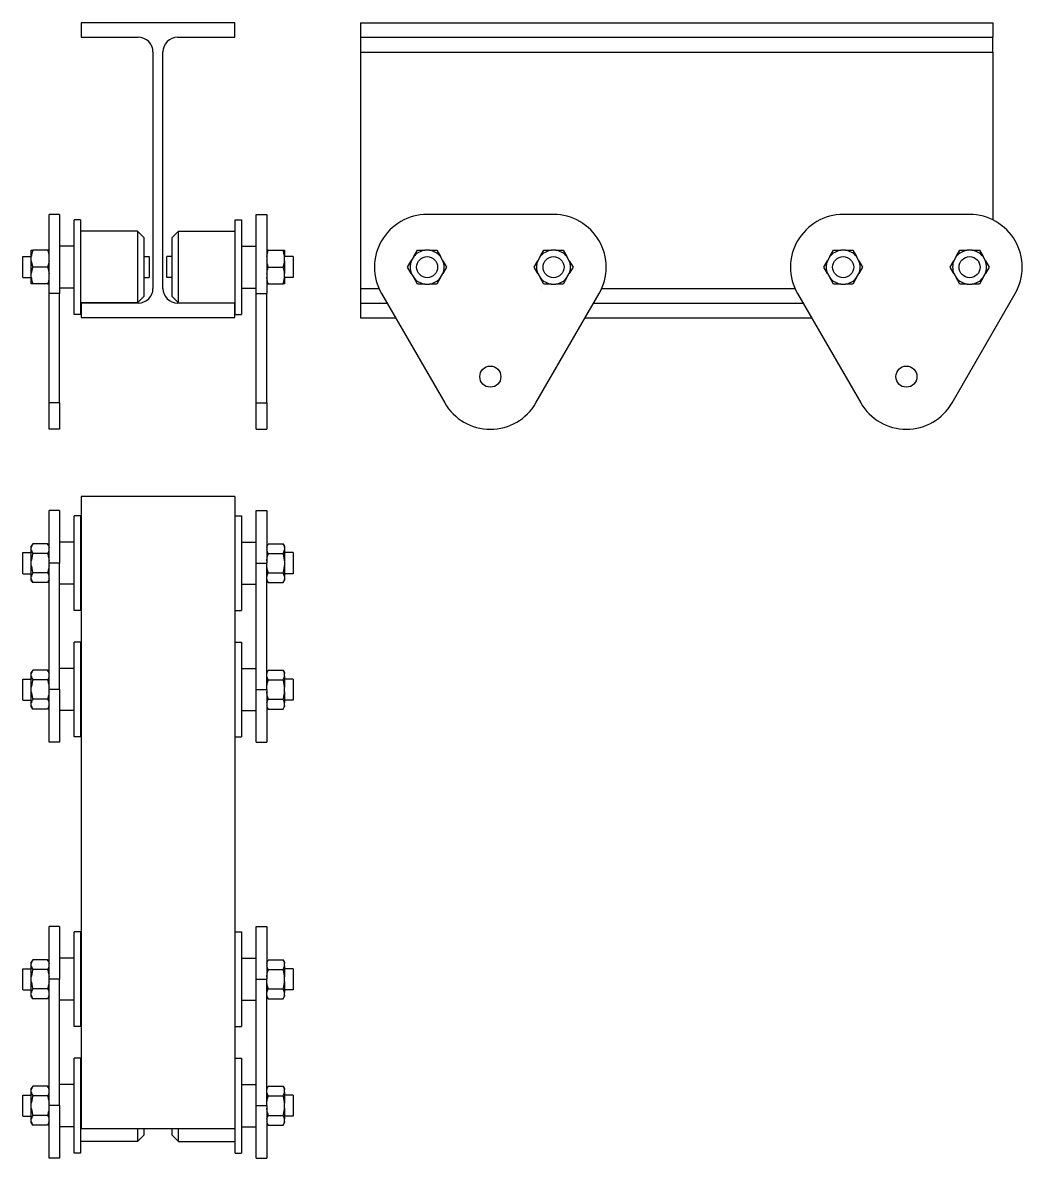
# Model space of a CAD drawing. Extents: x -8712 to 1826, y -2785 to 399.
# Drawn here: x 458 to 933, y -369 to 170 of the extents above; entities that cross this region are included whole.
import ezdxf

# ---------------------------------------------------------------- set-up
doc = ezdxf.new("R2010")
doc.units = 0
doc.layers.get('0').update_dxf_attribs({"linetype": 'CONTINUOUS'})

msp = doc.modelspace()

# ---------------------------------------------------------------- linework, layer by layer
at = {"color": 1}
for p, q in [((485.875932, 170.309523), (485.875932, 163.409523)), ((558.875932, 170.309523), (485.875932, 170.309523)), ((558.875932, 163.409523), (558.875932, 170.309523)), ((618.561936, 170.278446), (618.561936, 163.378446)), ((618.561936, 170.278446), (918.561936, 170.278446)), ((918.561936, 170.278446), (918.561936, 163.378446)), ((485.875932, 163.409523), (513.025932, 163.409523)), ((531.725932, 163.409523), (558.875932, 163.409523)), ((618.561936, 163.378446), (618.561936, 156.378446)), ((618.561936, 163.378446), (918.561936, 163.378446)), ((918.561936, 156.378446), (918.561936, 163.378446)), ((520.025932, 156.409523), (520.025932, 44.209523)), ((524.725932, 44.209523), (524.725932, 156.409523)), ((618.561936, 156.378446), (618.561936, 44.178446)), ((618.561936, 156.378446), (918.561936, 156.378446)), ((918.561936, 156.378446), (918.561936, 76.719721)), ((470.680403, 41.809923), (470.680403, 79.309923)), ((475.680403, 79.309923), (470.680403, 79.309923)), ((475.680403, 79.309923), (475.680403, 41.809923)), ((482.680403, 31.809923), (482.680403, 76.809923)), ((485.680403, 76.809923), (482.680403, 76.809923)), ((485.680403, 76.809923), (485.680403, 31.809923)), ((559.071461, 31.809923), (559.071461, 76.809923)), ((559.071461, 76.809923), (562.071461, 76.809923)), ((562.071461, 76.809923), (562.071461, 31.809923)), ((569.071461, 41.809923), (569.071461, 79.309923)), ((569.071461, 79.309923), (574.071461, 79.309923)), ((574.071461, 79.309923), (574.071461, 41.809923)), ((710.134369, 79.278846), (650.134369, 79.278846)), ((907.613398, 79.278846), (847.613398, 79.278846)), ((512.680403, 71.309923), (485.680403, 71.309923)), ((512.680403, 71.309923), (512.680403, 37.309923)), ((512.680403, 71.309923), (515.680403, 68.309923)), ((532.071461, 71.309923), (529.071461, 68.309923)), ((532.071461, 37.309923), (532.071461, 71.309923)), ((532.071461, 71.309923), (559.071461, 71.309923)), ((515.680403, 68.309923), (515.680403, 40.309923)), ((529.071461, 40.309923), (529.071461, 68.309923)), ((458.189928, 49.309923), (458.189928, 59.309923)), ((458.189928, 59.309923), (462.280403, 59.309923)), ((462.296744, 59.453789), (462.280402, 59.292153)), ((462.280403, 62.309923), (462.948753, 62.309664)), ((462.280403, 59.292165), (462.280403, 62.309923)), ((462.280403, 57.327696), (462.280403, 59.292149)), ((462.39715, 60.166333), (462.296744, 59.453789)), ((462.55046, 60.917433), (462.39715, 60.166333)), ((462.765583, 61.726933), (462.55046, 60.917433)), ((462.948753, 62.309664), (462.765583, 61.726933)), ((470.012054, 62.309923), (462.948753, 62.309923)), ((470.680403, 62.309923), (470.012054, 62.309664)), ((470.012054, 62.309664), (470.195223, 61.726933)), ((470.195223, 61.726933), (470.410347, 60.917433)), ((470.410347, 60.917433), (470.563657, 60.166333)), ((470.563657, 60.166333), (470.664063, 59.453789)), ((470.664063, 59.453789), (470.680405, 59.292153)), ((482.680403, 64.309923), (475.680403, 64.309923)), ((515.680403, 59.309923), (518.189928, 59.309923)), ((518.189928, 59.309923), (518.189928, 49.309923)), ((526.561936, 49.309923), (526.561936, 59.309923)), ((529.071461, 59.309923), (526.561936, 59.309923)), ((562.071461, 64.309923), (569.071461, 64.309923)), ((574.071459, 59.292153), (574.087802, 59.453792)), ((574.73981, 62.309664), (574.071461, 62.309923)), ((574.087802, 59.453792), (574.188207, 60.166332)), ((574.188207, 60.166332), (574.341517, 60.917433)), ((574.341517, 60.917433), (574.556641, 61.726933)), ((574.556641, 61.726933), (574.73981, 62.309664)), ((574.73981, 62.309923), (581.803111, 62.309923)), ((581.803111, 62.309664), (582.471461, 62.309923)), ((581.986281, 61.726933), (581.803111, 62.309664)), ((582.201404, 60.917433), (581.986281, 61.726933)), ((582.354715, 60.166332), (582.201404, 60.917433)), ((582.45512, 59.453792), (582.354715, 60.166332)), ((582.471462, 59.292153), (582.45512, 59.453792)), ((582.471461, 62.309923), (582.471461, 59.292165)), ((582.471461, 57.327696), (582.471461, 59.292149)), ((586.561936, 59.309923), (582.471462, 59.309923)), ((586.561936, 59.309923), (586.561936, 49.309923)), ((643.773258, 59.261076), (645.515095, 62.278587)), ((645.515095, 62.278587), (649.000173, 62.278846)), ((651.268565, 62.278846), (649.000173, 62.278846)), ((651.268565, 62.278846), (654.753643, 62.278587)), ((654.753643, 62.278587), (656.49548, 59.261076)), ((703.773258, 59.261076), (705.515095, 62.278587)), ((705.515095, 62.278587), (709.000173, 62.278846)), ((711.268565, 62.278846), (709.000173, 62.278846)), ((711.268565, 62.278846), (714.753643, 62.278587)), ((714.753643, 62.278587), (716.49548, 59.261076)), ((841.252286, 59.261076), (842.994124, 62.278587)), ((842.994124, 62.278587), (846.479202, 62.278846)), ((848.747593, 62.278846), (846.479202, 62.278846)), ((848.747593, 62.278846), (852.232671, 62.278587)), ((852.232671, 62.278587), (853.974509, 59.261076)), ((901.252286, 59.261076), (902.994124, 62.278587)), ((902.994124, 62.278587), (906.479202, 62.278846)), ((908.747593, 62.278846), (906.479202, 62.278846)), ((908.747593, 62.278846), (912.232671, 62.278587)), ((912.232671, 62.278587), (913.974509, 59.261076)), ((462.280402, 57.327692), (462.358131, 56.6945)), ((462.280403, 51.292165), (462.280403, 57.32768)), ((462.358131, 56.6945), (462.492977, 55.958079)), ((462.492977, 55.958079), (462.686387, 55.170767)), ((462.686387, 55.170767), (462.948753, 54.310461)), ((462.948753, 54.309385), (462.686387, 53.44908)), ((462.948753, 54.310461), (462.948753, 54.309385)), ((470.012054, 54.309923), (462.948753, 54.309923)), ((470.27442, 55.170767), (470.012054, 54.310461)), ((470.012054, 54.310461), (470.012054, 54.309385)), ((470.012054, 54.309385), (470.274419, 53.44908)), ((470.46783, 55.958079), (470.27442, 55.170767)), ((470.602676, 56.6945), (470.46783, 55.958079)), ((470.680405, 57.327692), (470.602676, 56.6945)), ((574.149188, 56.6945), (574.071459, 57.327692)), ((574.284035, 55.958079), (574.149188, 56.6945)), ((574.477444, 55.170767), (574.284035, 55.958079)), ((574.73981, 54.310461), (574.477444, 55.170767)), ((574.477445, 53.44908), (574.73981, 54.309385)), ((574.73981, 54.309385), (574.73981, 54.310461)), ((574.73981, 54.309923), (581.803111, 54.309923)), ((581.803111, 54.310461), (582.065477, 55.170767)), ((581.803111, 54.309385), (581.803111, 54.310461)), ((582.065477, 53.44908), (581.803111, 54.309385)), ((582.065477, 55.170767), (582.258887, 55.958079)), ((582.258887, 55.958079), (582.393733, 56.6945)), ((582.393733, 56.6945), (582.471462, 57.327692)), ((582.471461, 57.32768), (582.471461, 51.292165)), ((640.896753, 54.279384), (642.639076, 57.296615)), ((642.639076, 51.261077), (640.896753, 54.279384)), ((643.773254, 59.261072), (642.639077, 57.296619)), ((657.629661, 57.296619), (656.495483, 59.261072)), ((657.629662, 57.296615), (659.371985, 54.278308)), ((659.371985, 54.278308), (657.629662, 51.261077)), ((700.896753, 54.279384), (702.639076, 57.296615)), ((702.639076, 51.261077), (700.896753, 54.279384)), ((703.773254, 59.261072), (702.639077, 57.296619)), ((717.629661, 57.296619), (716.495483, 59.261072)), ((717.629662, 57.296615), (719.371985, 54.278308)), ((719.371985, 54.278308), (717.629662, 51.261077)), ((838.375782, 54.279384), (840.118104, 57.296615)), ((840.118104, 51.261077), (838.375782, 54.279384)), ((841.252283, 59.261072), (840.118106, 57.296619)), ((855.10869, 57.296619), (853.974512, 59.261072)), ((855.108691, 57.296615), (856.851013, 54.278308)), ((856.851013, 54.278308), (855.108691, 51.261077)), ((898.375782, 54.279384), (900.118104, 57.296615)), ((900.118104, 51.261077), (898.375782, 54.279384)), ((901.252283, 59.261072), (900.118106, 57.296619)), ((915.10869, 57.296619), (913.974512, 59.261072)), ((915.108691, 57.296615), (916.851013, 54.278308)), ((916.851013, 54.278308), (915.108691, 51.261077)), ((458.189928, 49.309923), (462.280402, 49.309923)), ((462.358131, 51.925346), (462.280402, 51.292154)), ((462.280402, 49.327693), (462.296744, 49.166053)), ((462.280403, 49.327696), (462.280403, 51.292149)), ((462.280403, 46.309923), (462.280403, 49.32768)), ((462.296744, 49.166053), (462.397149, 48.453514)), ((462.492977, 52.661767), (462.358131, 51.925346)), ((462.686387, 53.44908), (462.492977, 52.661767)), ((470.274419, 53.44908), (470.46783, 52.661767)), ((470.46783, 52.661767), (470.602676, 51.925346)), ((470.664062, 49.166053), (470.563657, 48.453514)), ((470.602676, 51.925346), (470.680405, 51.292154)), ((470.680405, 49.327693), (470.664062, 49.166053)), ((515.680403, 49.309923), (518.189928, 49.309923)), ((529.071461, 49.309923), (526.561936, 49.309923)), ((574.071459, 51.292154), (574.149188, 51.925346)), ((574.087801, 49.166057), (574.071459, 49.327693)), ((574.188207, 48.453512), (574.087801, 49.166057)), ((574.149188, 51.925346), (574.284035, 52.661767)), ((574.284035, 52.661767), (574.477445, 53.44908)), ((582.258887, 52.661767), (582.065477, 53.44908)), ((582.393733, 51.925346), (582.258887, 52.661767)), ((582.354714, 48.453512), (582.45512, 49.166057)), ((582.471462, 51.292154), (582.393733, 51.925346)), ((582.45512, 49.166057), (582.471462, 49.327693)), ((582.471461, 49.327696), (582.471461, 51.292149)), ((582.471461, 49.32768), (582.471461, 46.309923)), ((586.561936, 49.309923), (582.471461, 49.309923)), ((642.639077, 51.261072), (643.773254, 49.296619)), ((645.515095, 46.279105), (643.773258, 49.296616)), ((656.49548, 49.296616), (654.753643, 46.279105)), ((656.495483, 49.296619), (657.629661, 51.261072)), ((702.639077, 51.261072), (703.773254, 49.296619)), ((705.515095, 46.279105), (703.773258, 49.296616)), ((716.49548, 49.296616), (714.753643, 46.279105)), ((716.495483, 49.296619), (717.629661, 51.261072)), ((840.118106, 51.261072), (841.252283, 49.296619)), ((842.994124, 46.279105), (841.252286, 49.296616)), ((853.974509, 49.296616), (852.232671, 46.279105)), ((853.974512, 49.296619), (855.10869, 51.261072)), ((900.118106, 51.261072), (901.252283, 49.296619)), ((902.994124, 46.279105), (901.252286, 49.296616)), ((913.974509, 49.296616), (912.232671, 46.279105)), ((913.974512, 49.296619), (915.10869, 51.261072)), ((462.948753, 46.310182), (462.280403, 46.309923)), ((462.397149, 48.453514), (462.55046, 47.702412)), ((462.55046, 47.702412), (462.765583, 46.892912)), ((462.765583, 46.892912), (462.948753, 46.310182)), ((470.012054, 46.309923), (462.948753, 46.309923)), ((470.012054, 46.309923), (462.948753, 46.309923)), ((470.012054, 46.309923), (462.948753, 46.309923)), ((470.012054, 46.309923), (462.948753, 46.309923)), ((470.195223, 46.892912), (470.012054, 46.310182)), ((470.012054, 46.310182), (470.680403, 46.309923)), ((470.410347, 47.702412), (470.195223, 46.892912)), ((470.563657, 48.453514), (470.410347, 47.702412)), ((482.680403, 44.309923), (475.680403, 44.309923)), ((562.071461, 44.309923), (569.071461, 44.309923)), ((574.071461, 46.309923), (574.73981, 46.310182)), ((574.341517, 47.702412), (574.188207, 48.453512)), ((574.556641, 46.892912), (574.341517, 47.702412)), ((574.73981, 46.310182), (574.556641, 46.892912)), ((574.73981, 46.309923), (581.803111, 46.309923)), ((574.73981, 46.309923), (581.803111, 46.309923)), ((574.73981, 46.309923), (581.803111, 46.309923)), ((574.73981, 46.309923), (581.803111, 46.309923)), ((581.803111, 46.310182), (581.986281, 46.892912)), ((582.471461, 46.309923), (581.803111, 46.310182)), ((581.986281, 46.892912), (582.201404, 47.702412)), ((582.201404, 47.702412), (582.354714, 48.453512)), ((618.561936, 44.178446), (618.561936, 37.178446)), ((618.561936, 44.178446), (627.27538, 44.178446)), ((649.000173, 46.278846), (645.515095, 46.279105)), ((649.000173, 46.278846), (651.268565, 46.278846)), ((654.753643, 46.279105), (651.268565, 46.278846)), ((704.578454, 43.642502), (704.579554, 43.641927)), ((709.000173, 46.278846), (705.515095, 46.279105)), ((709.000173, 46.278846), (711.268565, 46.278846)), ((714.753643, 46.279105), (711.268565, 46.278846)), ((732.993358, 44.178446), (824.754409, 44.178446)), ((846.479202, 46.278846), (842.994124, 46.279105)), ((846.479202, 46.278846), (848.747593, 46.278846)), ((852.232671, 46.279105), (848.747593, 46.278846)), ((906.479202, 46.278846), (902.994124, 46.279105)), ((906.479202, 46.278846), (908.747593, 46.278846)), ((912.232671, 46.279105), (908.747593, 46.278846)), ((470.680403, -10.151601), (470.680403, 41.809923)), ((475.680403, 41.809923), (470.680403, 41.809923)), ((475.680403, -10.151601), (475.680403, 41.809923)), ((512.680403, 37.309923), (515.680403, 40.309923)), ((532.071461, 37.309923), (529.071461, 40.309923)), ((569.071461, -10.151601), (569.071461, 41.809923)), ((569.071461, 41.809923), (574.071461, 41.809923)), ((574.071461, -10.151601), (574.071461, 41.809923)), ((628.483734, 41.778846), (658.483734, -10.182678)), ((701.785004, -10.182678), (731.785004, 41.778846)), ((825.962762, 41.778846), (855.962762, -10.182678)), ((899.264033, -10.182678), (929.264033, 41.778846)), ((512.680403, 37.309923), (485.680403, 37.309923)), ((485.875932, 37.209523), (485.875932, 30.309523)), ((513.025932, 37.209523), (485.875932, 37.209523)), ((558.875932, 37.209523), (531.725932, 37.209523)), ((532.071461, 37.309923), (559.071461, 37.309923)), ((558.875932, 30.309523), (558.875932, 37.209523)), ((618.561936, 37.178446), (618.561936, 30.278446)), ((618.561936, 37.178446), (631.139775, 37.178446)), ((729.128962, 37.178446), (828.618804, 37.178446)), ((485.680403, 31.809923), (482.680403, 31.809923)), ((485.875932, 30.309523), (558.875932, 30.309523)), ((559.071461, 31.809923), (562.071461, 31.809923)), ((618.561936, 30.278446), (635.123492, 30.278446)), ((725.145245, 30.278446), (832.602521, 30.278446)), ((470.680403, -22.651601), (470.680403, -10.151601)), ((475.680403, -10.151601), (470.680403, -10.151601)), ((475.680403, -10.151601), (475.680403, -22.651601)), ((569.071461, -22.651601), (569.071461, -10.151601)), ((569.071461, -10.151601), (574.071461, -10.151601)), ((574.071461, -10.151601), (574.071461, -22.651601)), ((475.680403, -22.651601), (470.680403, -22.651601)), ((569.071461, -22.651601), (574.071461, -22.651601)), ((558.875932, -54.651601), (485.875932, -54.651601)), ((485.875932, -54.651601), (485.875932, -354.651601)), ((558.875932, -54.651601), (558.875932, -354.651601)), ((475.680403, -61.224034), (470.680403, -61.224034)), ((470.680403, -86.224034), (470.680403, -61.224034)), ((475.680403, -61.224034), (475.680403, -86.224034)), ((485.680403, -63.724034), (482.680403, -63.724034)), ((482.680403, -86.224034), (482.680403, -63.724034)), ((485.680403, -63.724034), (485.680403, -108.724034)), ((559.071461, -63.724034), (562.071461, -63.724034)), ((559.071461, -86.224034), (559.071461, -63.724034)), ((562.071461, -63.724034), (562.071461, -108.724034)), ((569.071461, -61.224034), (574.071461, -61.224034)), ((569.071461, -86.224034), (569.071461, -61.224034)), ((574.071461, -61.224034), (574.071461, -86.224034)), ((485.875932, -69.224034), (485.680403, -69.224034)), ((558.875932, -69.224034), (559.071461, -69.224034)), ((462.358131, -78.363124), (462.280402, -78.728741)), ((462.280402, -79.862923), (462.296744, -79.956244)), ((462.948753, -76.986418), (462.280403, -78.144034)), ((462.280403, -78.728733), (462.280403, -78.144034)), ((462.280403, -79.862919), (462.280403, -78.728742)), ((462.280403, -85.089838), (462.280403, -79.862929)), ((462.296744, -79.956244), (462.397149, -80.367629)), ((462.492977, -77.938174), (462.358131, -78.363124)), ((462.397149, -80.367629), (462.55046, -80.801408)), ((462.686387, -77.483137), (462.492977, -77.938174)), ((462.55046, -80.801408), (462.765583, -81.268157)), ((462.948753, -76.986418), (462.686387, -77.483137)), ((470.012054, -76.98643), (462.948753, -76.98643)), ((470.680403, -78.144034), (470.012054, -76.986418)), ((470.012054, -76.986418), (470.274419, -77.483137)), ((470.410347, -80.801408), (470.195223, -81.268157)), ((470.274419, -77.483137), (470.46783, -77.938174)), ((470.563657, -80.367629), (470.410347, -80.801408)), ((470.46783, -77.938174), (470.602676, -78.363124)), ((470.664062, -79.956244), (470.563657, -80.367629)), ((470.602676, -78.363124), (470.680405, -78.728741)), ((470.680405, -79.862923), (470.664062, -79.956244)), ((482.680403, -76.224034), (475.680403, -76.224034)), ((562.071461, -76.224034), (569.071461, -76.224034)), ((574.071459, -78.728741), (574.149188, -78.363124)), ((574.087801, -79.956242), (574.071459, -79.862923)), ((574.071461, -78.144034), (574.73981, -76.986418)), ((574.188207, -80.36763), (574.087801, -79.956242)), ((574.149188, -78.363124), (574.284035, -77.938174)), ((574.341517, -80.801408), (574.188207, -80.36763)), ((574.284035, -77.938174), (574.477444, -77.483137)), ((574.556641, -81.268157), (574.341517, -80.801408)), ((574.477444, -77.483137), (574.73981, -76.986418)), ((574.73981, -76.986418), (574.73981, -76.986418)), ((574.73981, -76.98643), (581.803111, -76.98643)), ((581.803111, -76.986418), (582.471461, -78.144034)), ((582.065477, -77.483137), (581.803111, -76.986418)), ((581.803111, -76.986418), (581.803111, -76.986418)), ((581.986281, -81.268157), (582.201404, -80.801408)), ((582.258887, -77.938174), (582.065477, -77.483137)), ((582.201404, -80.801408), (582.354714, -80.36763)), ((582.393733, -78.363124), (582.258887, -77.938174)), ((582.354714, -80.36763), (582.45512, -79.956242)), ((582.471462, -78.728741), (582.393733, -78.363124)), ((582.45512, -79.956242), (582.471462, -79.862923)), ((582.471461, -78.144034), (582.471461, -78.728733)), ((582.471461, -78.728742), (582.471461, -79.862919)), ((582.471461, -79.862929), (582.471461, -85.089838)), ((458.189928, -81.224034), (462.280403, -81.224034)), ((458.189928, -91.224034), (458.189928, -81.224034)), ((462.324718, -84.632729), (462.280403, -85.089838)), ((462.280403, -87.35823), (462.280403, -85.089838)), ((462.442002, -83.797264), (462.324718, -84.632729)), ((462.614806, -82.910287), (462.442002, -83.797264)), ((462.852918, -81.947679), (462.614806, -82.910287)), ((462.765583, -81.268157), (462.948753, -81.60476)), ((462.948753, -81.60476), (462.852918, -81.947679)), ((470.012054, -81.605232), (462.948753, -81.605232)), ((470.195223, -81.268157), (470.012054, -81.60476)), ((470.012054, -81.60476), (470.107888, -81.947679)), ((470.107888, -81.947679), (470.346001, -82.910287)), ((470.346001, -82.910287), (470.518804, -83.797264)), ((470.518804, -83.797264), (470.636089, -84.632729)), ((470.636089, -84.632729), (470.680403, -85.089838)), ((470.680403, -146.224034), (470.680403, -86.224034)), ((475.680403, -86.224034), (470.680403, -86.224034)), ((475.680403, -146.224034), (475.680403, -86.224034)), ((482.680403, -108.724034), (482.680403, -86.224034)), ((559.071461, -108.724034), (559.071461, -86.224034)), ((569.071461, -146.224034), (569.071461, -86.224034)), ((569.071461, -86.224034), (574.071461, -86.224034)), ((574.071461, -85.089838), (574.115775, -84.632729)), ((574.071461, -146.224034), (574.071461, -86.224034)), ((574.115775, -84.632729), (574.23306, -83.79726)), ((574.23306, -83.79726), (574.405862, -82.910292)), ((574.405862, -82.910292), (574.643976, -81.947679)), ((574.73981, -81.60476), (574.556641, -81.268157)), ((574.643976, -81.947679), (574.73981, -81.60476)), ((574.73981, -81.605232), (581.803111, -81.605232)), ((581.803111, -81.60476), (581.986281, -81.268157)), ((581.898946, -81.947679), (581.803111, -81.60476)), ((582.137059, -82.910292), (581.898946, -81.947679)), ((582.309861, -83.79726), (582.137059, -82.910292)), ((582.427146, -84.632729), (582.309861, -83.79726)), ((582.471461, -85.089838), (582.427146, -84.632729)), ((586.561936, -81.224034), (582.471461, -81.224034)), ((582.471461, -85.089838), (582.471461, -87.35823)), ((586.561936, -81.224034), (586.561936, -86.224034)), ((586.561936, -86.224034), (586.561936, -91.224034)), ((458.189928, -91.224034), (462.280403, -91.224034)), ((462.280403, -87.35823), (462.324718, -87.815339)), ((462.280403, -92.585139), (462.280403, -87.35823)), ((462.324718, -87.815339), (462.442003, -88.650808)), ((462.442003, -88.650808), (462.614805, -89.537776)), ((462.765583, -91.17991), (462.55046, -91.64666)), ((462.614805, -89.537776), (462.852918, -90.500389)), ((462.948753, -90.843308), (462.765583, -91.17991)), ((462.852918, -90.500389), (462.948753, -90.843308)), ((470.012054, -90.842836), (462.948753, -90.842836)), ((470.107888, -90.500389), (470.012054, -90.843308)), ((470.012054, -90.843308), (470.195223, -91.17991)), ((470.346002, -89.537776), (470.107888, -90.500389)), ((470.195223, -91.17991), (470.410347, -91.64666)), ((470.518804, -88.650808), (470.346002, -89.537776)), ((470.636089, -87.815339), (470.518804, -88.650808)), ((470.680403, -87.35823), (470.636089, -87.815339)), ((574.115775, -87.815339), (574.071461, -87.35823)), ((574.23306, -88.650804), (574.115775, -87.815339)), ((574.405863, -89.537781), (574.23306, -88.650804)), ((574.341517, -91.64666), (574.556641, -91.17991)), ((574.643976, -90.500389), (574.405863, -89.537781)), ((574.556641, -91.17991), (574.73981, -90.843308)), ((574.73981, -90.843308), (574.643976, -90.500389)), ((574.73981, -90.842836), (581.803111, -90.842836)), ((581.803111, -90.843308), (581.898946, -90.500389)), ((581.986281, -91.17991), (581.803111, -90.843308)), ((581.898946, -90.500389), (582.137058, -89.537781)), ((582.201404, -91.64666), (581.986281, -91.17991)), ((582.137058, -89.537781), (582.309862, -88.650804)), ((582.309862, -88.650804), (582.427146, -87.815339)), ((582.427146, -87.815339), (582.471461, -87.35823)), ((582.471461, -87.35823), (582.471461, -92.585139)), ((586.561936, -91.224034), (582.471461, -91.224034)), ((462.296744, -92.491826), (462.280402, -92.585145)), ((462.280402, -93.719327), (462.358131, -94.084944)), ((462.280403, -93.719326), (462.280403, -92.585148)), ((462.280403, -94.304034), (462.280403, -93.719335)), ((462.948753, -95.46165), (462.280403, -94.304034)), ((462.39715, -92.080438), (462.296744, -92.491826)), ((462.358131, -94.084944), (462.492977, -94.509894)), ((462.55046, -91.64666), (462.39715, -92.080438)), ((462.492977, -94.509894), (462.686387, -94.964931)), ((462.686387, -94.964931), (462.948753, -95.46165)), ((470.012054, -95.461638), (462.948753, -95.461638)), ((462.948753, -95.46165), (462.948753, -95.46165)), ((470.680403, -94.304034), (470.012054, -95.46165)), ((470.27442, -94.964931), (470.012054, -95.46165)), ((470.012054, -95.46165), (470.012054, -95.46165)), ((470.46783, -94.509894), (470.27442, -94.964931)), ((470.410347, -91.64666), (470.563657, -92.080438)), ((470.602676, -94.084944), (470.46783, -94.509894)), ((470.563657, -92.080438), (470.664063, -92.491826)), ((470.680405, -93.719327), (470.602676, -94.084944)), ((470.664063, -92.491826), (470.680405, -92.585145)), ((482.680403, -96.224034), (475.680403, -96.224034)), ((562.071461, -96.224034), (569.071461, -96.224034)), ((574.071459, -92.585145), (574.087802, -92.491824)), ((574.149188, -94.084944), (574.071459, -93.719327)), ((574.071461, -94.304034), (574.73981, -95.46165)), ((574.087802, -92.491824), (574.188207, -92.080439)), ((574.284035, -94.509894), (574.149188, -94.084944)), ((574.188207, -92.080439), (574.341517, -91.64666)), ((574.477445, -94.964931), (574.284035, -94.509894)), ((574.73981, -95.46165), (574.477445, -94.964931)), ((574.73981, -95.461638), (581.803111, -95.461638)), ((581.803111, -95.46165), (582.471461, -94.304034)), ((581.803111, -95.46165), (582.065477, -94.964931)), ((582.065477, -94.964931), (582.258887, -94.509894)), ((582.354715, -92.080439), (582.201404, -91.64666)), ((582.258887, -94.509894), (582.393733, -94.084944)), ((582.45512, -92.491824), (582.354715, -92.080439)), ((582.393733, -94.084944), (582.471462, -93.719327)), ((582.471462, -92.585145), (582.45512, -92.491824)), ((582.471461, -92.585148), (582.471461, -93.719326)), ((582.471461, -93.719335), (582.471461, -94.304034)), ((485.875932, -103.224034), (485.680403, -103.224034)), ((558.875932, -103.224034), (559.071461, -103.224034)), ((485.680403, -108.724034), (482.680403, -108.724034)), ((559.071461, -108.724034), (562.071461, -108.724034)), ((485.680403, -123.724034), (482.680403, -123.724034)), ((482.680403, -146.224034), (482.680403, -123.724034)), ((485.680403, -123.724034), (485.680403, -168.724034)), ((559.071461, -123.724034), (562.071461, -123.724034)), ((559.071461, -146.224034), (559.071461, -123.724034)), ((562.071461, -123.724034), (562.071461, -168.724034)), ((485.875932, -129.224034), (485.680403, -129.224034)), ((558.875932, -129.224034), (559.071461, -129.224034)), ((462.358131, -138.363124), (462.280402, -138.728741)), ((462.280402, -139.862923), (462.296744, -139.956244)), ((462.948753, -136.986418), (462.280403, -138.144034)), ((462.280403, -138.728733), (462.280403, -138.144034)), ((462.280403, -139.862919), (462.280403, -138.728742)), ((462.280403, -145.089838), (462.280403, -139.862929)), ((462.296744, -139.956244), (462.397149, -140.367629)), ((462.492977, -137.938174), (462.358131, -138.363124)), ((462.686387, -137.483137), (462.492977, -137.938174)), ((462.948753, -136.986418), (462.686387, -137.483137)), ((470.012054, -136.98643), (462.948753, -136.98643)), ((470.680403, -138.144034), (470.012054, -136.986418)), ((470.012054, -136.986418), (470.274419, -137.483137)), ((470.274419, -137.483137), (470.46783, -137.938174)), ((470.46783, -137.938174), (470.602676, -138.363124)), ((470.664062, -139.956244), (470.563657, -140.367629)), ((470.602676, -138.363124), (470.680405, -138.728741)), ((470.680405, -139.862923), (470.664062, -139.956244)), ((482.680403, -136.224034), (475.680403, -136.224034)), ((562.071461, -136.224034), (569.071461, -136.224034)), ((574.071459, -138.728741), (574.149188, -138.363124)), ((574.087801, -139.956242), (574.071459, -139.862923)), ((574.071461, -138.144034), (574.73981, -136.986418)), ((574.188207, -140.36763), (574.087801, -139.956242)), ((574.149188, -138.363124), (574.284035, -137.938174)), ((574.284035, -137.938174), (574.477445, -137.483137)), ((574.477445, -137.483137), (574.73981, -136.986418)), ((574.73981, -136.98643), (581.803111, -136.98643)), ((581.803111, -136.986418), (582.471461, -138.144034)), ((582.065477, -137.483137), (581.803111, -136.986418)), ((582.258887, -137.938174), (582.065477, -137.483137)), ((582.393733, -138.363124), (582.258887, -137.938174)), ((582.354714, -140.36763), (582.45512, -139.956242)), ((582.471462, -138.728741), (582.393733, -138.363124)), ((582.45512, -139.956242), (582.471462, -139.862923)), ((582.471461, -138.144034), (582.471461, -138.728733)), ((582.471461, -139.862919), (582.471461, -138.728742)), ((582.471461, -139.862929), (582.471461, -145.089838)), ((458.189928, -141.224034), (462.280403, -141.224034)), ((458.189928, -151.224034), (458.189928, -141.224034)), ((462.324718, -144.632729), (462.280403, -145.089838)), ((462.280403, -147.35823), (462.280403, -145.089838)), ((462.442002, -143.797264), (462.324718, -144.632729)), ((462.397149, -140.367629), (462.55046, -140.801408)), ((462.614806, -142.910287), (462.442002, -143.797264)), ((462.55046, -140.801408), (462.765583, -141.268157)), ((462.852918, -141.947679), (462.614806, -142.910287)), ((462.765583, -141.268157), (462.948753, -141.60476)), ((462.948753, -141.60476), (462.852918, -141.947679)), ((470.012054, -141.605232), (462.948753, -141.605232)), ((470.195223, -141.268157), (470.012054, -141.60476)), ((470.012054, -141.60476), (470.107888, -141.947679)), ((470.107888, -141.947679), (470.346001, -142.910287)), ((470.410347, -140.801408), (470.195223, -141.268157)), ((470.346001, -142.910287), (470.518804, -143.797264)), ((470.563657, -140.367629), (470.410347, -140.801408)), ((470.518804, -143.797264), (470.636089, -144.632729)), ((470.636089, -144.632729), (470.680403, -145.089838)), ((574.071461, -145.089838), (574.115775, -144.632729)), ((574.115775, -144.632729), (574.23306, -143.79726)), ((574.341517, -140.801408), (574.188207, -140.36763)), ((574.23306, -143.79726), (574.405862, -142.910292)), ((574.556641, -141.268157), (574.341517, -140.801408)), ((574.405862, -142.910292), (574.643976, -141.947679)), ((574.73981, -141.60476), (574.556641, -141.268157)), ((574.643976, -141.947679), (574.73981, -141.60476)), ((574.73981, -141.605232), (581.803111, -141.605232)), ((581.803111, -141.60476), (581.986281, -141.268157)), ((581.898946, -141.947679), (581.803111, -141.60476)), ((582.137059, -142.910292), (581.898946, -141.947679)), ((581.986281, -141.268157), (582.201404, -140.801408)), ((582.309861, -143.79726), (582.137059, -142.910292)), ((582.201404, -140.801408), (582.354714, -140.36763)), ((582.427146, -144.632729), (582.309861, -143.79726)), ((582.471461, -145.089838), (582.427146, -144.632729)), ((586.561936, -141.224034), (582.471461, -141.224034)), ((582.471461, -147.35823), (582.471461, -145.089838)), ((586.561936, -141.224034), (586.561936, -146.224034)), ((462.280403, -147.35823), (462.324718, -147.815339)), ((462.280403, -152.585139), (462.280403, -147.35823)), ((462.324718, -147.815339), (462.442003, -148.650808)), ((462.442003, -148.650808), (462.614805, -149.537776)), ((462.614805, -149.537776), (462.852918, -150.500389)), ((462.948753, -150.843308), (462.765583, -151.17991)), ((462.852918, -150.500389), (462.948753, -150.843308)), ((470.012054, -150.842836), (462.948753, -150.842836)), ((470.107888, -150.500389), (470.012054, -150.843308)), ((470.012054, -150.843308), (470.195223, -151.17991)), ((470.346002, -149.537776), (470.107888, -150.500389)), ((470.518804, -148.650808), (470.346002, -149.537776)), ((470.636089, -147.815339), (470.518804, -148.650808)), ((470.680403, -147.35823), (470.636089, -147.815339)), ((470.680403, -171.224034), (470.680403, -146.224034)), ((475.680403, -146.224034), (470.680403, -146.224034)), ((475.680403, -146.224034), (475.680403, -171.224034)), ((482.680403, -168.724034), (482.680403, -146.224034)), ((559.071461, -168.724034), (559.071461, -146.224034)), ((569.071461, -171.224034), (569.071461, -146.224034)), ((569.071461, -146.224034), (574.071461, -146.224034)), ((574.071461, -146.224034), (574.071461, -171.224034)), ((574.115775, -147.815339), (574.071461, -147.35823)), ((574.23306, -148.650804), (574.115775, -147.815339)), ((574.405863, -149.537781), (574.23306, -148.650804)), ((574.643976, -150.500389), (574.405863, -149.537781)), ((574.556641, -151.17991), (574.73981, -150.843308)), ((574.73981, -150.843308), (574.643976, -150.500389)), ((574.73981, -150.842836), (581.803111, -150.842836)), ((581.803111, -150.843308), (581.898946, -150.500389)), ((581.986281, -151.17991), (581.803111, -150.843308)), ((581.898946, -150.500389), (582.137058, -149.537781)), ((582.137058, -149.537781), (582.309862, -148.650804)), ((582.309862, -148.650804), (582.427146, -147.815339)), ((582.427146, -147.815339), (582.471461, -147.35823)), ((582.471461, -147.35823), (582.471461, -152.585139)), ((586.561936, -146.224034), (586.561936, -151.224034)), ((458.189928, -151.224034), (462.280403, -151.224034)), ((462.296744, -152.491826), (462.280402, -152.585145)), ((462.280402, -153.719327), (462.358131, -154.084944)), ((462.280403, -153.719326), (462.280403, -152.585148)), ((462.280403, -154.304034), (462.280403, -153.719335)), ((462.948753, -155.46165), (462.280403, -154.304034)), ((462.39715, -152.080438), (462.296744, -152.491826)), ((462.358131, -154.084944), (462.492977, -154.509894)), ((462.55046, -151.64666), (462.39715, -152.080438)), ((462.492977, -154.509894), (462.686387, -154.964931)), ((462.765583, -151.17991), (462.55046, -151.64666)), ((462.686387, -154.964931), (462.948753, -155.46165)), ((470.012054, -155.461638), (462.948753, -155.461638)), ((462.948753, -155.46165), (462.948753, -155.46165)), ((470.680403, -154.304034), (470.012054, -155.46165)), ((470.27442, -154.964931), (470.012054, -155.46165)), ((470.012054, -155.46165), (470.012054, -155.46165)), ((470.195223, -151.17991), (470.410347, -151.64666)), ((470.46783, -154.509894), (470.27442, -154.964931)), ((470.410347, -151.64666), (470.563657, -152.080438)), ((470.602676, -154.084944), (470.46783, -154.509894)), ((470.563657, -152.080438), (470.664063, -152.491826)), ((470.680405, -153.719327), (470.602676, -154.084944)), ((470.664063, -152.491826), (470.680405, -152.585145)), ((482.680403, -156.224034), (475.680403, -156.224034)), ((562.071461, -156.224034), (569.071461, -156.224034)), ((574.071459, -152.585145), (574.087802, -152.491824)), ((574.149188, -154.084944), (574.071459, -153.719327)), ((574.071461, -154.304034), (574.73981, -155.46165)), ((574.087802, -152.491824), (574.188207, -152.080439)), ((574.284035, -154.509894), (574.149188, -154.084944)), ((574.188207, -152.080439), (574.341517, -151.64666)), ((574.477444, -154.964931), (574.284035, -154.509894)), ((574.341517, -151.64666), (574.556641, -151.17991)), ((574.73981, -155.46165), (574.477444, -154.964931)), ((574.73981, -155.461638), (581.803111, -155.461638)), ((574.73981, -155.46165), (574.73981, -155.46165)), ((581.803111, -155.46165), (582.471461, -154.304034)), ((581.803111, -155.46165), (582.065477, -154.964931)), ((581.803111, -155.46165), (581.803111, -155.46165)), ((582.201404, -151.64666), (581.986281, -151.17991)), ((582.065477, -154.964931), (582.258887, -154.509894)), ((582.354715, -152.080439), (582.201404, -151.64666)), ((582.258887, -154.509894), (582.393733, -154.084944)), ((582.45512, -152.491824), (582.354715, -152.080439)), ((582.393733, -154.084944), (582.471462, -153.719327)), ((582.471462, -152.585145), (582.45512, -152.491824)), ((586.561936, -151.224034), (582.471461, -151.224034)), ((582.471461, -153.719326), (582.471461, -152.585148)), ((582.471461, -153.719335), (582.471461, -154.304034)), ((485.875932, -163.224034), (485.680403, -163.224034)), ((558.875932, -163.224034), (559.071461, -163.224034)), ((475.680403, -171.224034), (470.680403, -171.224034)), ((485.680403, -168.724034), (482.680403, -168.724034)), ((559.071461, -168.724034), (562.071461, -168.724034)), ((569.071461, -171.224034), (574.071461, -171.224034)), ((475.680403, -258.703063), (470.680403, -258.703063)), ((470.680403, -283.703063), (470.680403, -258.703063)), ((475.680403, -258.703063), (475.680403, -283.703063)), ((569.071461, -258.703063), (574.071461, -258.703063)), ((569.071461, -283.703063), (569.071461, -258.703063)), ((574.071461, -258.703063), (574.071461, -283.703063)), ((485.680403, -261.203063), (482.680403, -261.203063)), ((482.680403, -283.703063), (482.680403, -261.203063)), ((485.680403, -261.203063), (485.680403, -306.203063)), ((559.071461, -261.203063), (562.071461, -261.203063)), ((559.071461, -283.703063), (559.071461, -261.203063)), ((562.071461, -261.203063), (562.071461, -306.203063)), ((485.875932, -266.703063), (485.680403, -266.703063)), ((558.875932, -266.703063), (559.071461, -266.703063)), ((462.948753, -274.465447), (462.280403, -275.623063)), ((462.948753, -274.465447), (462.686387, -274.962165)), ((470.012054, -274.465458), (462.948753, -274.465458)), ((470.680403, -275.623063), (470.012054, -274.465447)), ((470.012054, -274.465447), (470.274419, -274.962165)), ((482.680403, -273.703063), (475.680403, -273.703063)), ((562.071461, -273.703063), (569.071461, -273.703063)), ((574.071461, -275.623063), (574.73981, -274.465447)), ((574.477445, -274.962165), (574.73981, -274.465447)), ((574.73981, -274.465458), (581.803111, -274.465458)), ((581.803111, -274.465447), (582.471461, -275.623063)), ((582.065477, -274.962165), (581.803111, -274.465447)), ((458.189928, -278.703063), (462.280403, -278.703063)), ((458.189928, -288.703063), (458.189928, -278.703063)), ((462.358131, -275.842153), (462.280402, -276.207769)), ((462.280402, -277.341951), (462.296744, -277.435273)), ((462.280403, -276.207762), (462.280403, -275.623063)), ((462.280403, -277.341948), (462.280403, -276.207771)), ((462.280403, -282.568867), (462.280403, -277.341957)), ((462.296744, -277.435273), (462.397149, -277.846658)), ((462.492977, -275.417203), (462.358131, -275.842153)), ((462.397149, -277.846658), (462.55046, -278.280437)), ((462.686387, -274.962165), (462.492977, -275.417203)), ((462.55046, -278.280437), (462.765583, -278.747186)), ((462.852918, -279.426708), (462.614806, -280.389316)), ((462.765583, -278.747186), (462.948753, -279.083789)), ((462.948753, -279.083789), (462.852918, -279.426708)), ((470.012054, -279.084261), (462.948753, -279.084261)), ((470.195223, -278.747186), (470.012054, -279.083789)), ((470.012054, -279.083789), (470.107888, -279.426708)), ((470.107888, -279.426708), (470.346001, -280.389316)), ((470.410347, -278.280437), (470.195223, -278.747186)), ((470.274419, -274.962165), (470.46783, -275.417203)), ((470.563657, -277.846658), (470.410347, -278.280437)), ((470.46783, -275.417203), (470.602676, -275.842153)), ((470.664062, -277.435273), (470.563657, -277.846658)), ((470.602676, -275.842153), (470.680405, -276.207769)), ((470.680405, -277.341951), (470.664062, -277.435273)), ((574.071459, -276.207769), (574.149188, -275.842153)), ((574.087801, -277.435271), (574.071459, -277.341951)), ((574.188207, -277.846659), (574.087801, -277.435271)), ((574.149188, -275.842153), (574.284035, -275.417203)), ((574.341517, -278.280437), (574.188207, -277.846659)), ((574.284035, -275.417203), (574.477445, -274.962165)), ((574.556641, -278.747186), (574.341517, -278.280437)), ((574.405862, -280.389321), (574.643976, -279.426708)), ((574.73981, -279.083789), (574.556641, -278.747186)), ((574.643976, -279.426708), (574.73981, -279.083789)), ((574.73981, -279.084261), (581.803111, -279.084261)), ((581.803111, -279.083789), (581.986281, -278.747186)), ((581.898946, -279.426708), (581.803111, -279.083789)), ((582.137059, -280.389321), (581.898946, -279.426708)), ((581.986281, -278.747186), (582.201404, -278.280437)), ((582.258887, -275.417203), (582.065477, -274.962165)), ((582.201404, -278.280437), (582.354714, -277.846659)), ((582.393733, -275.842153), (582.258887, -275.417203)), ((582.354714, -277.846659), (582.45512, -277.435271)), ((582.471462, -276.207769), (582.393733, -275.842153)), ((582.45512, -277.435271), (582.471462, -277.341951)), ((582.471461, -275.623063), (582.471461, -276.207762)), ((582.471461, -277.341948), (582.471461, -276.207771)), ((582.471461, -277.341957), (582.471461, -282.568867)), ((586.561936, -278.703063), (582.471461, -278.703063)), ((586.561936, -278.703063), (586.561936, -283.703063)), ((462.324718, -282.111758), (462.280403, -282.568867)), ((462.280403, -284.837258), (462.280403, -282.568867)), ((462.280403, -284.837258), (462.324718, -285.294368)), ((462.280403, -290.064168), (462.280403, -284.837258)), ((462.442002, -281.276293), (462.324718, -282.111758)), ((462.324718, -285.294368), (462.442003, -286.129837)), ((462.614806, -280.389316), (462.442002, -281.276293)), ((470.346001, -280.389316), (470.518804, -281.276293)), ((470.518804, -281.276293), (470.636089, -282.111758)), ((470.636089, -285.294368), (470.518804, -286.129837)), ((470.636089, -282.111758), (470.680403, -282.568867)), ((470.680403, -284.837258), (470.636089, -285.294368)), ((470.680403, -343.703063), (470.680403, -283.703063)), ((475.680403, -283.703063), (470.680403, -283.703063)), ((475.680403, -343.703063), (475.680403, -283.703063)), ((482.680403, -306.203063), (482.680403, -283.703063)), ((559.071461, -306.203063), (559.071461, -283.703063)), ((569.071461, -343.703063), (569.071461, -283.703063)), ((569.071461, -283.703063), (574.071461, -283.703063)), ((574.071461, -282.568867), (574.115775, -282.111758)), ((574.071461, -343.703063), (574.071461, -283.703063)), ((574.115775, -285.294368), (574.071461, -284.837258)), ((574.115775, -282.111758), (574.23306, -281.276289)), ((574.23306, -286.129832), (574.115775, -285.294368)), ((574.23306, -281.276289), (574.405862, -280.389321)), ((582.309861, -281.276289), (582.137059, -280.389321)), ((582.427146, -282.111758), (582.309861, -281.276289)), ((582.309862, -286.129832), (582.427146, -285.294368)), ((582.471461, -282.568867), (582.427146, -282.111758)), ((582.427146, -285.294368), (582.471461, -284.837258)), ((582.471461, -284.837258), (582.471461, -282.568867)), ((582.471461, -284.837258), (582.471461, -290.064168)), ((586.561936, -283.703063), (586.561936, -288.703063)), ((458.189928, -288.703063), (462.280403, -288.703063)), ((462.296744, -289.970855), (462.280402, -290.064174)), ((462.280403, -291.198355), (462.280403, -290.064177)), ((462.39715, -289.559467), (462.296744, -289.970855)), ((462.55046, -289.125688), (462.39715, -289.559467)), ((462.442003, -286.129837), (462.614805, -287.016805)), ((462.765583, -288.658939), (462.55046, -289.125688)), ((462.614805, -287.016805), (462.852918, -287.979418)), ((462.948753, -288.322337), (462.765583, -288.658939)), ((462.852918, -287.979418), (462.948753, -288.322337)), ((470.012054, -288.321865), (462.948753, -288.321865)), ((470.107888, -287.979418), (470.012054, -288.322337)), ((470.012054, -288.322337), (470.195223, -288.658939)), ((470.346002, -287.016805), (470.107888, -287.979418)), ((470.195223, -288.658939), (470.410347, -289.125688)), ((470.518804, -286.129837), (470.346002, -287.016805)), ((470.410347, -289.125688), (470.563657, -289.559467)), ((470.563657, -289.559467), (470.664063, -289.970855)), ((470.664063, -289.970855), (470.680405, -290.064174)), ((574.071459, -290.064174), (574.087802, -289.970853)), ((574.087802, -289.970853), (574.188207, -289.559468)), ((574.188207, -289.559468), (574.341517, -289.125688)), ((574.405863, -287.01681), (574.23306, -286.129832)), ((574.341517, -289.125688), (574.556641, -288.658939)), ((574.643976, -287.979418), (574.405863, -287.01681)), ((574.556641, -288.658939), (574.73981, -288.322337)), ((574.73981, -288.322337), (574.643976, -287.979418)), ((574.73981, -288.321865), (581.803111, -288.321865)), ((581.803111, -288.322337), (581.898946, -287.979418)), ((581.986281, -288.658939), (581.803111, -288.322337)), ((581.898946, -287.979418), (582.137058, -287.01681)), ((582.201404, -289.125688), (581.986281, -288.658939)), ((582.137058, -287.01681), (582.309862, -286.129832)), ((582.354715, -289.559468), (582.201404, -289.125688)), ((582.45512, -289.970853), (582.354715, -289.559468)), ((582.471462, -290.064174), (582.45512, -289.970853)), ((586.561936, -288.703063), (582.471461, -288.703063)), ((582.471461, -291.198355), (582.471461, -290.064177)), ((462.280402, -291.198356), (462.358131, -291.563973)), ((462.280403, -291.783063), (462.280403, -291.198364)), ((462.948753, -292.940678), (462.280403, -291.783063)), ((462.358131, -291.563973), (462.492977, -291.988923)), ((462.492977, -291.988923), (462.686387, -292.443959)), ((462.686387, -292.443959), (462.948753, -292.940678)), ((470.012054, -292.940667), (462.948753, -292.940667)), ((462.948753, -292.940678), (462.948753, -292.940678)), ((470.680403, -291.783063), (470.012054, -292.940678)), ((470.27442, -292.443959), (470.012054, -292.940678)), ((470.012054, -292.940678), (470.012054, -292.940678)), ((470.46783, -291.988923), (470.27442, -292.443959)), ((470.602676, -291.563973), (470.46783, -291.988923)), ((470.680405, -291.198356), (470.602676, -291.563973)), ((482.680403, -293.703063), (475.680403, -293.703063)), ((562.071461, -293.703063), (569.071461, -293.703063)), ((574.149188, -291.563973), (574.071459, -291.198356)), ((574.071461, -291.783063), (574.73981, -292.940678)), ((574.284035, -291.988923), (574.149188, -291.563973)), ((574.477444, -292.44396), (574.284035, -291.988923)), ((574.73981, -292.940678), (574.477444, -292.44396)), ((574.73981, -292.940667), (581.803111, -292.940667)), ((574.73981, -292.940678), (574.73981, -292.940678)), ((581.803111, -292.940678), (582.471461, -291.783063)), ((581.803111, -292.940678), (582.065477, -292.44396)), ((581.803111, -292.940678), (581.803111, -292.940678)), ((582.065477, -292.44396), (582.258887, -291.988923)), ((582.258887, -291.988923), (582.393733, -291.563973)), ((582.393733, -291.563973), (582.471462, -291.198356)), ((582.471461, -291.198364), (582.471461, -291.783063)), ((485.875932, -300.703063), (485.680403, -300.703063)), ((558.875932, -300.703063), (559.071461, -300.703063)), ((485.680403, -306.203063), (482.680403, -306.203063)), ((559.071461, -306.203063), (562.071461, -306.203063)), ((485.680403, -321.203063), (482.680403, -321.203063)), ((482.680403, -343.703063), (482.680403, -321.203063)), ((485.680403, -321.203063), (485.680403, -366.203063)), ((559.071461, -321.203063), (562.071461, -321.203063)), ((559.071461, -343.703063), (559.071461, -321.203063)), ((562.071461, -321.203063), (562.071461, -366.203063)), ((485.875932, -326.703063), (485.680403, -326.703063)), ((558.875932, -326.703063), (559.071461, -326.703063)), ((482.680403, -333.703063), (475.680403, -333.703063)), ((562.071461, -333.703063), (569.071461, -333.703063)), ((458.189928, -338.703063), (462.280403, -338.703063)), ((458.189928, -348.703063), (458.189928, -338.703063)), ((462.358131, -335.842153), (462.280402, -336.207769)), ((462.280402, -337.341951), (462.296744, -337.435273)), ((462.948753, -334.465447), (462.280403, -335.623063)), ((462.280403, -336.207762), (462.280403, -335.623063)), ((462.280403, -337.341948), (462.280403, -336.207771)), ((462.280403, -342.568867), (462.280403, -337.341957)), ((462.296744, -337.435273), (462.397149, -337.846658)), ((462.492977, -335.417203), (462.358131, -335.842153)), ((462.397149, -337.846658), (462.55046, -338.280437)), ((462.686387, -334.962165), (462.492977, -335.417203)), ((462.55046, -338.280437), (462.765583, -338.747186)), ((462.852918, -339.426708), (462.614806, -340.389316)), ((462.948753, -334.465447), (462.686387, -334.962165)), ((462.765583, -338.747186), (462.948753, -339.083789)), ((462.948753, -339.083789), (462.852918, -339.426708)), ((470.012054, -334.465458), (462.948753, -334.465458)), ((470.012054, -339.084261), (462.948753, -339.084261)), ((470.680403, -335.623063), (470.012054, -334.465447)), ((470.012054, -334.465447), (470.274419, -334.962165)), ((470.195223, -338.747186), (470.012054, -339.083789)), ((470.012054, -339.083789), (470.107888, -339.426708)), ((470.107888, -339.426708), (470.346001, -340.389316)), ((470.410347, -338.280437), (470.195223, -338.747186)), ((470.274419, -334.962165), (470.46783, -335.417203)), ((470.563657, -337.846658), (470.410347, -338.280437)), ((470.46783, -335.417203), (470.602676, -335.842153)), ((470.664062, -337.435273), (470.563657, -337.846658)), ((470.602676, -335.842153), (470.680405, -336.207769)), ((470.680405, -337.341951), (470.664062, -337.435273)), ((574.071459, -336.207769), (574.149188, -335.842153)), ((574.087801, -337.435271), (574.071459, -337.341951)), ((574.071461, -335.623063), (574.73981, -334.465447)), ((574.188207, -337.846659), (574.087801, -337.435271)), ((574.149188, -335.842153), (574.284035, -335.417203)), ((574.341517, -338.280437), (574.188207, -337.846659)), ((574.284035, -335.417203), (574.477445, -334.962165)), ((574.556641, -338.747186), (574.341517, -338.280437)), ((574.405862, -340.389321), (574.643976, -339.426708)), ((574.477445, -334.962165), (574.73981, -334.465447)), ((574.73981, -339.083789), (574.556641, -338.747186)), ((574.643976, -339.426708), (574.73981, -339.083789)), ((574.73981, -334.465458), (581.803111, -334.465458)), ((574.73981, -339.084261), (581.803111, -339.084261)), ((581.803111, -334.465447), (582.471461, -335.623063)), ((582.065477, -334.962165), (581.803111, -334.465447)), ((581.803111, -339.083789), (581.986281, -338.747186)), ((581.898946, -339.426708), (581.803111, -339.083789)), ((582.137059, -340.389321), (581.898946, -339.426708)), ((581.986281, -338.747186), (582.201404, -338.280437)), ((582.258887, -335.417203), (582.065477, -334.962165)), ((582.201404, -338.280437), (582.354714, -337.846659)), ((582.393733, -335.842153), (582.258887, -335.417203)), ((582.354714, -337.846659), (582.45512, -337.435271)), ((582.471462, -336.207769), (582.393733, -335.842153)), ((582.45512, -337.435271), (582.471462, -337.341951)), ((582.471461, -335.623063), (582.471461, -336.207762)), ((582.471461, -337.341948), (582.471461, -336.207771)), ((582.471461, -337.341957), (582.471461, -342.568867)), ((586.561936, -338.703063), (582.471461, -338.703063)), ((586.561936, -338.703063), (586.561936, -343.703063)), ((462.324718, -342.111758), (462.280403, -342.568867)), ((462.280403, -344.837258), (462.280403, -342.568867)), ((462.280403, -344.837258), (462.324718, -345.294368)), ((462.280403, -350.064168), (462.280403, -344.837258)), ((462.442002, -341.276293), (462.324718, -342.111758)), ((462.614806, -340.389316), (462.442002, -341.276293)), ((470.346001, -340.389316), (470.518804, -341.276293)), ((470.518804, -341.276293), (470.636089, -342.111758)), ((470.636089, -342.111758), (470.680403, -342.568867)), ((470.680403, -344.837258), (470.636089, -345.294368)), ((470.680403, -368.703063), (470.680403, -343.703063)), ((475.680403, -343.703063), (470.680403, -343.703063)), ((475.680403, -343.703063), (475.680403, -368.703063)), ((482.680403, -366.203063), (482.680403, -343.703063)), ((559.071461, -366.203063), (559.071461, -343.703063)), ((569.071461, -368.703063), (569.071461, -343.703063)), ((569.071461, -343.703063), (574.071461, -343.703063)), ((574.071461, -342.568867), (574.115775, -342.111758)), ((574.071461, -343.703063), (574.071461, -368.703063)), ((574.115775, -345.294368), (574.071461, -344.837258)), ((574.115775, -342.111758), (574.23306, -341.276289)), ((574.23306, -341.276289), (574.405862, -340.389321)), ((582.309861, -341.276289), (582.137059, -340.389321)), ((582.427146, -342.111758), (582.309861, -341.276289)), ((582.471461, -342.568867), (582.427146, -342.111758)), ((582.427146, -345.294368), (582.471461, -344.837258)), ((582.471461, -344.837258), (582.471461, -342.568867)), ((582.471461, -344.837258), (582.471461, -350.064168)), ((586.561936, -343.703063), (586.561936, -348.703063)), ((458.189928, -348.703063), (462.280403, -348.703063)), ((462.296744, -349.970855), (462.280402, -350.064174)), ((462.280403, -351.198355), (462.280403, -350.064177)), ((462.39715, -349.559467), (462.296744, -349.970855)), ((462.324718, -345.294368), (462.442003, -346.129837)), ((462.55046, -349.125688), (462.39715, -349.559467)), ((462.442003, -346.129837), (462.614805, -347.016805)), ((462.765583, -348.658939), (462.55046, -349.125688)), ((462.614805, -347.016805), (462.852918, -347.979418)), ((462.948753, -348.322337), (462.765583, -348.658939)), ((462.852918, -347.979418), (462.948753, -348.322337)), ((470.012054, -348.321865), (462.948753, -348.321865)), ((470.107888, -347.979418), (470.012054, -348.322337)), ((470.012054, -348.322337), (470.195223, -348.658939)), ((470.346002, -347.016805), (470.107888, -347.979418)), ((470.195223, -348.658939), (470.410347, -349.125688)), ((470.518804, -346.129837), (470.346002, -347.016805)), ((470.410347, -349.125688), (470.563657, -349.559467)), ((470.636089, -345.294368), (470.518804, -346.129837)), ((470.563657, -349.559467), (470.664063, -349.970855)), ((470.664063, -349.970855), (470.680405, -350.064174)), ((574.071459, -350.064174), (574.087802, -349.970853)), ((574.087802, -349.970853), (574.188207, -349.559468)), ((574.23306, -346.129832), (574.115775, -345.294368)), ((574.188207, -349.559468), (574.341517, -349.125688)), ((574.405863, -347.01681), (574.23306, -346.129832)), ((574.341517, -349.125688), (574.556641, -348.658939)), ((574.643976, -347.979418), (574.405863, -347.01681)), ((574.556641, -348.658939), (574.73981, -348.322337)), ((574.73981, -348.322337), (574.643976, -347.979418)), ((574.73981, -348.321865), (581.803111, -348.321865)), ((581.803111, -348.322337), (581.898946, -347.979418)), ((581.986281, -348.658939), (581.803111, -348.322337)), ((581.898946, -347.979418), (582.137058, -347.01681)), ((582.201404, -349.125688), (581.986281, -348.658939)), ((582.137058, -347.01681), (582.309862, -346.129832)), ((582.354715, -349.559468), (582.201404, -349.125688)), ((582.309862, -346.129832), (582.427146, -345.294368)), ((582.45512, -349.970853), (582.354715, -349.559468)), ((582.471462, -350.064174), (582.45512, -349.970853)), ((586.561936, -348.703063), (582.471461, -348.703063)), ((582.471461, -351.198355), (582.471461, -350.064177)), ((462.280402, -351.198356), (462.358131, -351.563973)), ((462.280403, -351.783063), (462.280403, -351.198364)), ((462.948753, -352.940678), (462.280403, -351.783063)), ((462.358131, -351.563973), (462.492977, -351.988923)), ((462.492977, -351.988923), (462.686387, -352.443959)), ((462.686387, -352.443959), (462.948753, -352.940678)), ((470.012054, -352.940667), (462.948753, -352.940667)), ((462.948753, -352.940678), (462.948753, -352.940678)), ((470.680403, -351.783063), (470.012054, -352.940678)), ((470.27442, -352.443959), (470.012054, -352.940678)), ((470.012054, -352.940678), (470.012054, -352.940678)), ((470.46783, -351.988923), (470.27442, -352.443959)), ((470.602676, -351.563973), (470.46783, -351.988923)), ((470.680405, -351.198356), (470.602676, -351.563973)), ((482.680403, -353.703063), (475.680403, -353.703063)), ((558.875932, -354.651601), (485.875932, -354.651601)), ((512.680403, -354.651601), (512.680403, -360.703063)), ((515.680403, -354.651601), (515.680403, -357.703063)), ((529.071461, -357.703063), (529.071461, -354.651601)), ((532.071461, -360.703063), (532.071461, -354.651601)), ((562.071461, -353.703063), (569.071461, -353.703063)), ((574.149188, -351.563973), (574.071459, -351.198356)), ((574.071461, -351.783063), (574.73981, -352.940678)), ((574.284035, -351.988923), (574.149188, -351.563973)), ((574.477444, -352.44396), (574.284035, -351.988923)), ((574.73981, -352.940678), (574.477444, -352.44396)), ((574.73981, -352.940667), (581.803111, -352.940667)), ((574.73981, -352.940678), (574.73981, -352.940678)), ((581.803111, -352.940678), (582.471461, -351.783063)), ((581.803111, -352.940678), (582.065477, -352.44396)), ((581.803111, -352.940678), (581.803111, -352.940678)), ((582.065477, -352.44396), (582.258887, -351.988923)), ((582.258887, -351.988923), (582.393733, -351.563973)), ((582.393733, -351.563973), (582.471462, -351.198356)), ((582.471461, -351.198364), (582.471461, -351.783063)), ((512.680403, -360.703063), (485.680403, -360.703063)), ((512.680403, -360.703063), (515.680403, -357.703063)), ((532.071461, -360.703063), (529.071461, -357.703063)), ((532.071461, -360.703063), (559.071461, -360.703063)), ((485.680403, -366.203063), (482.680403, -366.203063)), ((559.071461, -366.203063), (562.071461, -366.203063)), ((475.680403, -368.703063), (470.680403, -368.703063)), ((569.071461, -368.703063), (574.071461, -368.703063))]:
    msp.add_line(p, q, dxfattribs=at)
for centre in [(650.134369, 54.278846), (710.134369, 54.278846), (847.613398, 54.278846), (907.613398, 54.278846), (680.134369, 2.317322), (877.613398, 2.317322)]:
    msp.add_circle(centre, 5, dxfattribs=at)
for centre, radius, start, end in [((513.025932, 156.409523), 7, 0, 90), ((531.725932, 156.409523), 7, 90, 180), ((650.134369, 54.278846), 25, 90, 210), ((710.134369, 54.278846), 25, 330, 90), ((847.613398, 54.278846), 25, 90, 210), ((907.613398, 54.278846), 25, 330, 90), ((650.134369, 54.278846), 8.08, 98.069301, 141.930699), ((650.134369, 54.278846), 8.08, 38.069301, 81.930699), ((710.134369, 54.278846), 8.08, 98.069301, 141.930699), ((710.134369, 54.278846), 8.08, 38.069301, 81.930699), ((847.613398, 54.278846), 8.08, 98.069301, 141.930699), ((847.613398, 54.278846), 8.08, 38.069301, 81.930699), ((907.613398, 54.278846), 8.08, 98.069301, 141.930699), ((907.613398, 54.278846), 8.08, 38.069301, 81.930699), ((650.134369, 54.278846), 8.08, 158.069301, 201.930699), ((650.134369, 54.278846), 8.08, 338.069301, 21.930699), ((710.134369, 54.278846), 8.08, 158.069301, 201.930699), ((710.134369, 54.278846), 8.08, 338.069301, 21.930699), ((847.613398, 54.278846), 8.08, 158.069301, 201.930699), ((847.613398, 54.278846), 8.08, 338.069301, 21.930699), ((907.613398, 54.278846), 8.08, 158.069301, 201.930699), ((907.613398, 54.278846), 8.08, 338.069301, 21.930699), ((650.134369, 54.278846), 8.08, 218.069301, 261.930699), ((650.134369, 54.278846), 8.08, 278.069301, 321.930699), ((710.134369, 54.278846), 8.08, 218.069301, 261.930699), ((710.134369, 54.278846), 8.08, 278.069301, 321.930699), ((838.750128, 52.716012), 2.4, 258.716893, 258.75), ((847.613398, 54.278846), 8.08, 218.069301, 261.930699), ((847.613398, 54.278846), 8.08, 278.069301, 321.930699), ((907.613398, 54.278846), 8.08, 218.069301, 261.930699), ((907.613398, 54.278846), 8.08, 278.069301, 321.930699), ((513.025932, 44.209523), 7, 270, 0), ((531.725932, 44.209523), 7, 180, 270), ((710.134369, 54.278846), 10.665, 239.064849, 239.07204), ((907.613398, 54.278846), 10.665, 239.064849, 239.07204), ((907.613398, 54.278846), 10.44, 238.409346, 238.416724), ((907.613398, 54.278846), 10, 237.042979, 237.050742), ((680.134369, 2.317322), 25, 210, 330), ((877.613398, 2.317322), 25, 210, 330)]:
    msp.add_arc(centre, radius, start, end, dxfattribs=at)

doc.saveas('drawing.dxf')
